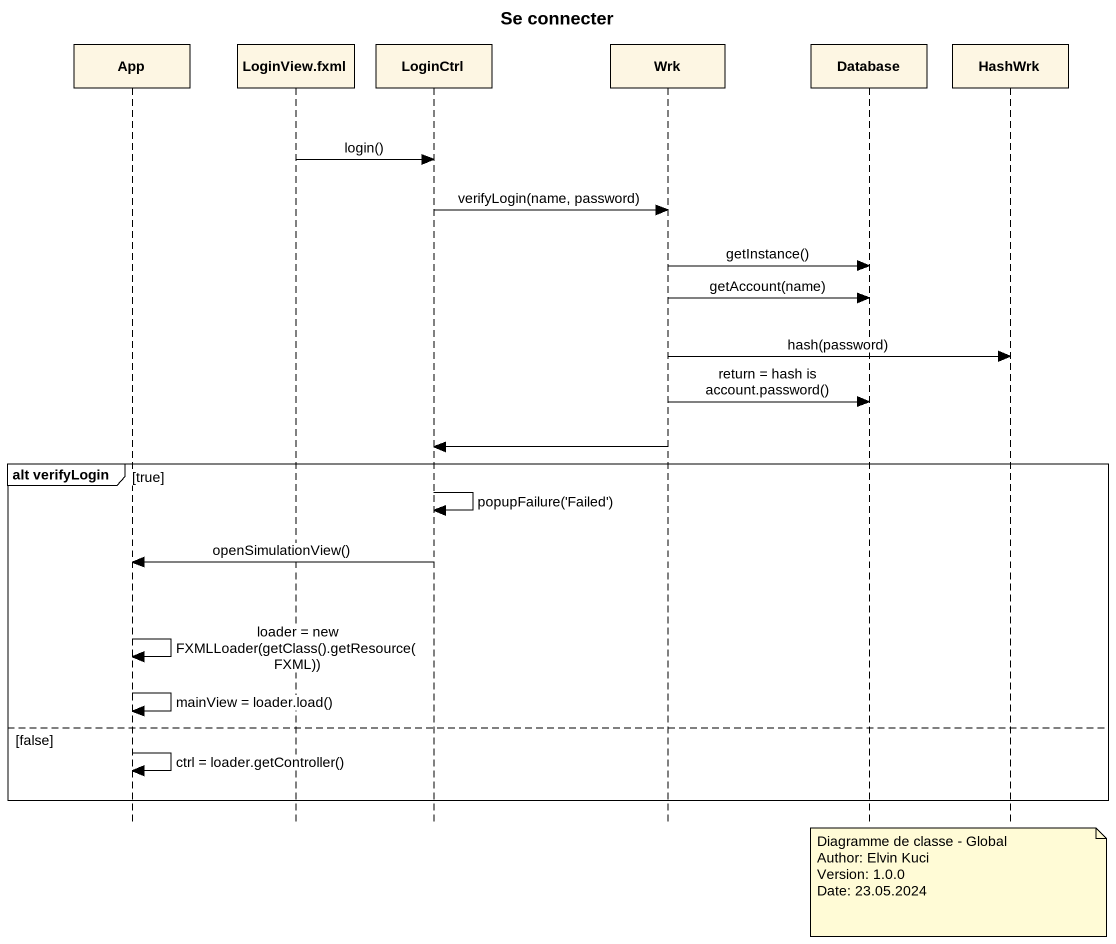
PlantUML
@startuml
title Se connecter
hide footbox
participant App
participant "LoginView.fxml" as LoginView_fxml
participant LoginCtrl
participant Wrk
participant "Database" as Database_
participant HashWrk

LoginView_fxml -> LoginCtrl : login()
LoginCtrl -> Wrk : verifyLogin(name, password)
Wrk -> Database_ : getInstance()
Wrk -> Database_ : getAccount(name)
Wrk -> HashWrk : hash(password)
Wrk -> Database_ : return = hash is account.password()
Wrk -> LoginCtrl
group alt verifyLogin [true]
  LoginCtrl -> LoginCtrl : popupFailure('Failed')
  LoginCtrl -> App : openSimulationView()
  App -> App : loader = new FXMLLoader(getClass().getResource(FXML))
  App -> App : mainView = loader.load()
else false
  App -> App : ctrl = loader.getController()
end
note over HashWrk
  Diagramme de classe - Global
  Author: Elvin Kuci
  Version: 1.0.0
  Date: 23.05.2024
end note
@enduml
